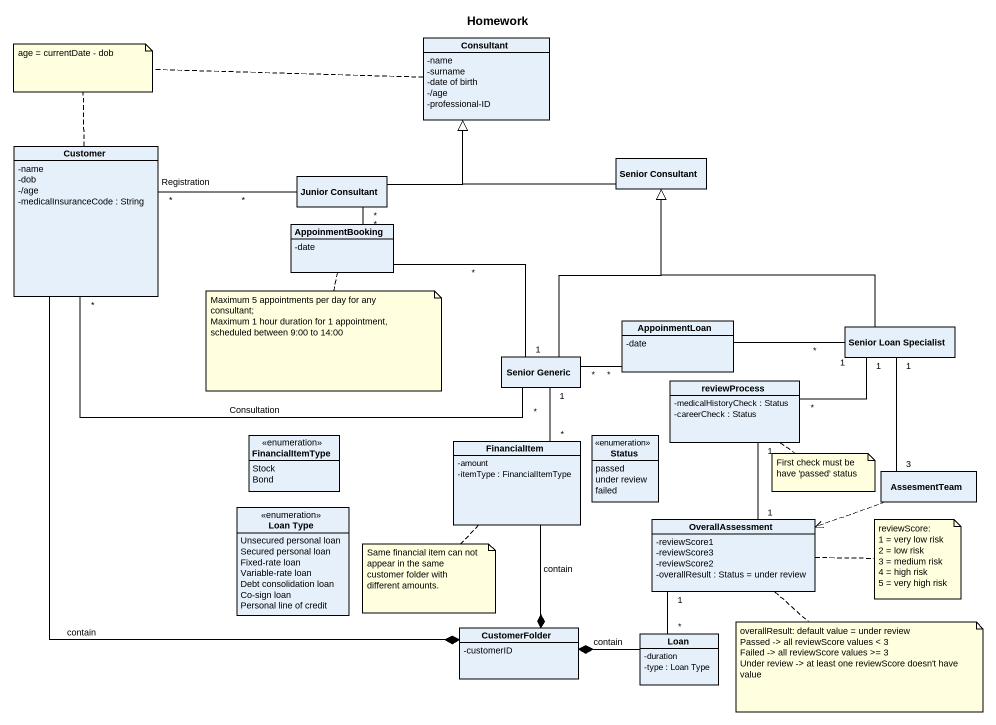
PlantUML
@startuml
title Homework
hide circle
hide empty members
skinparam classAttributeIconSize 0
class Consultant {
  -name
  -surname
  -date of birth
  -/age
  -professional-ID
}
class Customer {
  -name
  -dob
  -/age
  -medicalInsuranceCode : String
}
class "Junior Consultant" as Junior_Consultant
class "Senior Consultant" as Senior_Consultant
class AppoinmentBooking {
  -date
}
class AppoinmentLoan {
  -date
}
class "Senior Loan Specialist" as Senior_Loan_Specialist
class "Senior Generic" as Senior_Generic
class reviewProcess {
  -medicalHistoryCheck : Status
  -careerCheck : Status
}
enum FinancialItemType {
  Stock
  Bond
}
class FinancialItem {
  -amount
  -itemType : FinancialItemType
}
enum Status {
  passed
  under review
  failed
}
class AssesmentTeam
enum "Loan Type" as Loan_Type {
  Unsecured personal loan
  Secured personal loan
  Fixed-rate loan
  Variable-rate loan
  Debt consolidation loan
  Co-sign loan
  Personal line of credit
}
class OverallAssessment {
  -reviewScore1
  -reviewScore3
  -reviewScore2
  -overallResult : Status = under review
}
class CustomerFolder {
  -customerID
}
class Loan {
  -duration
  -type : Loan Type
}
Customer "*" -right- "*" Junior_Consultant : Registration
Customer "*" -right- "*" Senior_Generic : Consultation
Junior_Consultant -up-|> Consultant
Junior_Consultant "*" -- "*" AppoinmentBooking
Senior_Consultant -left-|> Consultant
AppoinmentBooking "*" -- "1" Senior_Generic
AppoinmentLoan "*" -right- "1" Senior_Loan_Specialist
Senior_Loan_Specialist -up-|> Senior_Consultant
Senior_Loan_Specialist "1" -left- "*" reviewProcess
Senior_Loan_Specialist "1" -- "3" AssesmentTeam
Senior_Generic -up-|> Senior_Consultant
Senior_Generic "*" -right- "*" AppoinmentLoan
Senior_Generic "1" -- "*" FinancialItem
reviewProcess "1" -- "1" OverallAssessment
AssesmentTeam .left.> OverallAssessment
OverallAssessment "1" -- "*" Loan
CustomerFolder *-up- Customer : contain
CustomerFolder *-up- FinancialItem : contain
CustomerFolder *-right- Loan : contain
note as N1
  age = currentDate - dob
end note
N1 .. Customer
N1 .. Consultant
note bottom of AppoinmentBooking
  Maximum 5 appointments per day for any consultant;
  Maximum 1 hour duration for 1 appointment, scheduled between 9:00 to 14:00
end note
note bottom of reviewProcess : First check must be have 'passed' status
note right of OverallAssessment
  reviewScore:
  1 = very low risk
  2 = low risk
  3 = medium risk
  4 = high risk
  5 = very high risk
end note
note bottom of FinancialItem : Same financial item can not appear in the same customer folder with different amounts.
note bottom of OverallAssessment
  overallResult: default value = under review
  Passed -> all reviewScore values < 3
  Failed -> all reviewScore values >= 3
  Under review -> at least one reviewScore doesn't have value
end note
@enduml
